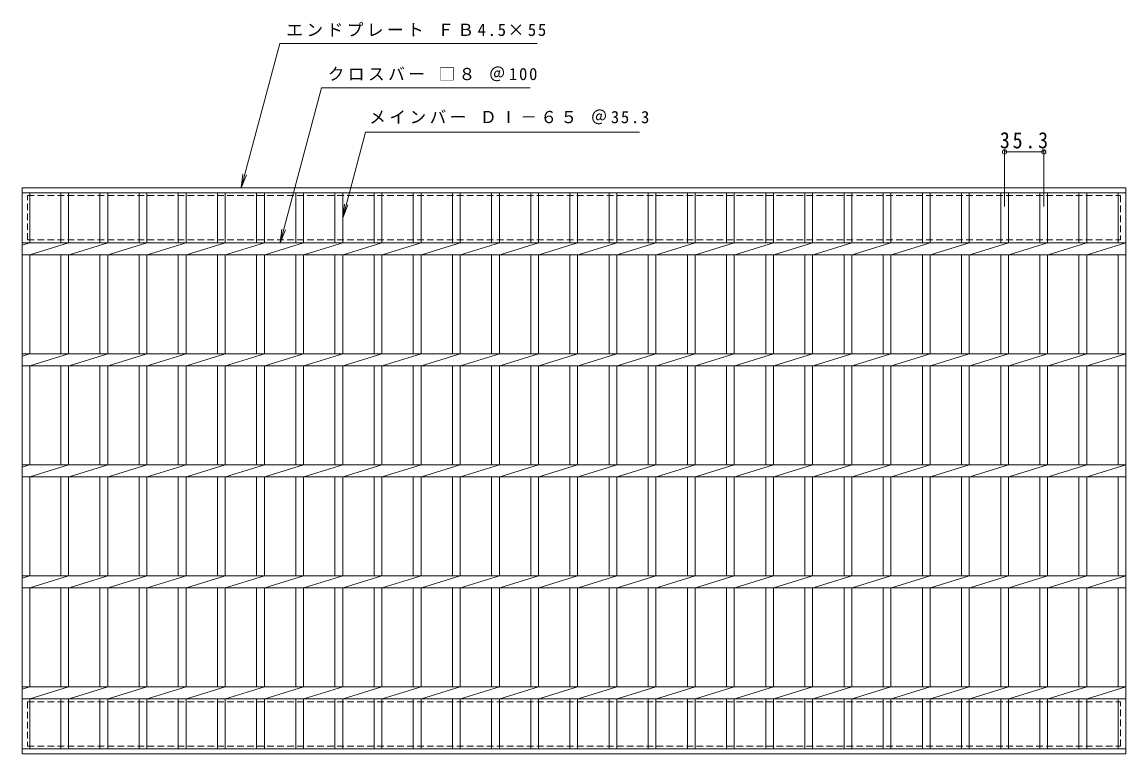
# Model space of a CAD drawing. Units: millimetres, scale not verified. Extents: x -796 to 809, y -686 to 651.
# Drawn here: x -794 to 201, y -8 to 651 of the extents above; entities that cross this region are included whole.
import ezdxf

# ---------------------------------------------------------------- set-up
doc = ezdxf.new("R2010")
doc.units = ezdxf.units.MM
doc.header["$LTSCALE"] = 5
doc.header["$PDMODE"] = 32
doc.header["$PDSIZE"] = 4
doc.linetypes.add('DASHED1', pattern=[1.8, 1.2, -0.6])
for name, color, linetype, lineweight in [('B-1', 2, 'Continuous', 9), ('B-2', 3, 'Continuous', 9), ('B-4', 7, 'Continuous', 9)]:
    doc.layers.add(name, color=color, linetype=linetype, lineweight=lineweight)
doc.styles.add('ＭＳ ゴシック', font='')
doc.styles.get('ＭＳ ゴシック').set_extended_font_data('MS Gothic')

msp = doc.modelspace()

# ---------------------------------------------------------------- linework, layer by layer
at = {"layer": 'B-1', "linetype": 'DASHED1'}
for p, q in [((-788.812, 454.807), (-788.812, 494.807)), ((-788.812, 454.807), (196.188, 454.807)), ((-788.812, 38.807), (-788.812, -1.193)), ((-788.812, 38.807), (196.188, 38.807))]:
    msp.add_line(p, q, dxfattribs=at)
for points in [[(-788.812, 494.807), (196.188, 494.807), (196.188, 454.807)], [(-788.812, -1.193), (196.188, -1.193), (196.188, 38.807)]]:
    msp.add_lwpolyline(points, dxfattribs=at)
at = {"layer": 'B-2'}
for p, q in [((-793.812, -8.193), (-793.812, 501.807)), ((-793.812, 501.807), (201.188, 501.807)), ((201.188, 501.807), (201.188, -8.193)), ((-793.812, 497.307), (201.188, 497.307)), ((-786.812, 452.307), (-786.812, 497.307)), ((-758.912, 497.307), (-758.912, 452.307)), ((-751.912, 497.307), (-751.912, 452.307)), ((-723.612, 497.307), (-723.612, 452.307)), ((-716.612, 497.307), (-716.612, 452.307)), ((-688.312, 497.307), (-688.312, 452.307)), ((-681.312, 497.307), (-681.312, 452.307)), ((-653.012, 497.307), (-653.012, 452.307)), ((-646.012, 497.307), (-646.012, 452.307)), ((-617.712, 497.307), (-617.712, 452.307)), ((-610.712, 497.307), (-610.712, 452.307)), ((-582.412, 497.307), (-582.412, 452.307)), ((-575.412, 497.307), (-575.412, 452.307)), ((-547.112, 497.307), (-547.112, 452.307)), ((-540.112, 497.307), (-540.112, 452.307)), ((-511.812, 497.307), (-511.812, 452.307)), ((-504.812, 497.307), (-504.812, 452.307)), ((-476.512, 497.307), (-476.512, 452.307)), ((-469.512, 497.307), (-469.512, 452.307)), ((-441.212, 497.307), (-441.212, 452.307)), ((-434.212, 497.307), (-434.212, 452.307)), ((-405.912, 497.307), (-405.912, 452.307)), ((-398.912, 497.307), (-398.912, 452.307)), ((-370.612, 497.307), (-370.612, 452.307)), ((-363.612, 497.307), (-363.612, 452.307)), ((-335.312, 497.307), (-335.312, 452.307)), ((-328.312, 497.307), (-328.312, 452.307)), ((-300.012, 497.307), (-300.012, 452.307)), ((-293.012, 497.307), (-293.012, 452.307)), ((-264.712, 497.307), (-264.712, 452.307)), ((-257.712, 497.307), (-257.712, 452.307)), ((-229.412, 497.307), (-229.412, 452.307)), ((-222.412, 497.307), (-222.412, 452.307)), ((-194.112, 497.307), (-194.112, 452.307)), ((-187.111, 497.307), (-187.111, 452.307)), ((-158.811, 497.307), (-158.811, 452.307)), ((-151.811, 497.307), (-151.811, 452.307)), ((-123.511, 497.307), (-123.511, 452.307)), ((-116.511, 497.307), (-116.511, 452.307)), ((-88.211, 497.307), (-88.211, 452.307)), ((-81.211, 497.307), (-81.211, 452.307)), ((-52.911, 497.307), (-52.911, 452.307)), ((-45.911, 497.307), (-45.911, 452.307)), ((-17.611, 497.307), (-17.611, 452.307)), ((-10.611, 497.307), (-10.611, 452.307)), ((17.689, 497.307), (17.689, 452.307)), ((24.689, 497.307), (24.689, 452.307)), ((52.989, 497.307), (52.989, 452.307)), ((59.99, 497.307), (59.99, 452.307)), ((88.289, 497.307), (88.289, 452.307)), ((95.29, 497.307), (95.29, 452.307)), ((123.59, 497.307), (123.59, 452.307)), ((130.59, 497.307), (130.59, 452.307)), ((158.89, 497.307), (158.89, 452.307)), ((165.89, 497.307), (165.89, 452.307)), ((194.188, 497.307), (194.188, 452.307)), ((-793.812, 450.227), (-787.212, 452.307)), ((-793.812, 452.307), (201.188, 452.307)), ((-786.812, 441.307), (-751.912, 452.307)), ((-751.512, 441.307), (-716.612, 452.307)), ((-716.212, 441.307), (-681.312, 452.307)), ((-680.912, 441.307), (-646.012, 452.307)), ((-645.612, 441.307), (-610.712, 452.307)), ((-610.312, 441.307), (-575.412, 452.307)), ((-575.012, 441.307), (-540.112, 452.307)), ((-539.712, 441.307), (-504.812, 452.307)), ((-504.412, 441.307), (-469.512, 452.307)), ((-469.112, 441.307), (-434.212, 452.307)), ((-433.812, 441.307), (-398.912, 452.307)), ((-398.512, 441.307), (-363.612, 452.307)), ((-363.212, 441.307), (-328.312, 452.307)), ((-327.912, 441.307), (-293.012, 452.307)), ((-292.612, 441.307), (-257.712, 452.307)), ((-257.312, 441.307), (-222.412, 452.307)), ((-222.011, 441.307), (-187.112, 452.307)), ((-186.711, 441.307), (-151.811, 452.307)), ((-151.411, 441.307), (-116.511, 452.307)), ((-116.111, 441.307), (-81.211, 452.307)), ((-80.811, 441.307), (-45.911, 452.307)), ((-45.511, 441.307), (-10.611, 452.307)), ((-10.211, 441.307), (24.689, 452.307)), ((25.089, 441.307), (59.989, 452.307)), ((60.39, 441.307), (95.29, 452.307)), ((95.69, 441.307), (130.59, 452.307)), ((130.99, 441.307), (165.89, 452.307)), ((166.29, 441.307), (201.19, 452.307)), ((-793.812, 441.307), (201.188, 441.307)), ((-786.812, 352.306), (-786.812, 441.307)), ((-758.912, 441.307), (-758.912, 352.306)), ((-751.912, 441.307), (-751.912, 352.306)), ((-723.612, 441.307), (-723.612, 352.306)), ((-716.612, 441.307), (-716.612, 352.306)), ((-688.312, 441.307), (-688.312, 352.306)), ((-681.312, 441.307), (-681.312, 352.306)), ((-653.012, 441.307), (-653.012, 352.306)), ((-646.012, 441.307), (-646.012, 352.306)), ((-617.712, 441.307), (-617.712, 352.306)), ((-610.712, 441.307), (-610.712, 352.306)), ((-582.412, 441.307), (-582.412, 352.306)), ((-575.412, 441.307), (-575.412, 352.306)), ((-547.112, 441.307), (-547.112, 352.306)), ((-540.112, 441.307), (-540.112, 352.306)), ((-511.812, 441.307), (-511.812, 352.306)), ((-504.812, 441.307), (-504.812, 352.306)), ((-476.512, 441.307), (-476.512, 352.306)), ((-469.512, 441.307), (-469.512, 352.306)), ((-441.212, 441.307), (-441.212, 352.306)), ((-434.212, 441.307), (-434.212, 352.306)), ((-405.912, 441.307), (-405.912, 352.306)), ((-398.912, 441.307), (-398.912, 352.306)), ((-370.612, 441.307), (-370.612, 352.306)), ((-363.612, 441.307), (-363.612, 352.306)), ((-335.312, 441.307), (-335.312, 352.306)), ((-328.312, 441.307), (-328.312, 352.306)), ((-300.012, 441.307), (-300.012, 352.306)), ((-293.012, 441.307), (-293.012, 352.306)), ((-264.712, 441.307), (-264.712, 352.306)), ((-257.712, 441.307), (-257.712, 352.306)), ((-229.412, 441.307), (-229.412, 352.306)), ((-222.412, 441.307), (-222.412, 352.306)), ((-194.112, 441.307), (-194.112, 352.306)), ((-187.111, 441.307), (-187.111, 352.306)), ((-158.811, 441.307), (-158.811, 352.306)), ((-151.811, 441.307), (-151.811, 352.306)), ((-123.511, 441.307), (-123.511, 352.306)), ((-116.511, 441.307), (-116.511, 352.306)), ((-88.211, 441.307), (-88.211, 352.306)), ((-81.211, 441.307), (-81.211, 352.306)), ((-52.911, 441.307), (-52.911, 352.306)), ((-45.911, 441.307), (-45.911, 352.306)), ((-17.611, 441.307), (-17.611, 352.306)), ((-10.611, 441.307), (-10.611, 352.306)), ((17.689, 441.307), (17.689, 352.306)), ((24.689, 441.307), (24.689, 352.306)), ((52.989, 441.307), (52.989, 352.306)), ((59.99, 441.307), (59.99, 352.306)), ((88.289, 441.307), (88.289, 352.306)), ((95.29, 441.307), (95.29, 352.306)), ((123.59, 441.307), (123.59, 352.306)), ((130.59, 441.307), (130.59, 352.306)), ((158.89, 441.307), (158.89, 352.306)), ((165.89, 441.307), (165.89, 352.306)), ((194.188, 441.307), (194.188, 352.306)), ((-793.812, 350.227), (-787.212, 352.307)), ((-793.812, 352.307), (201.188, 352.307)), ((-786.812, 341.307), (-751.912, 352.307)), ((-751.512, 341.307), (-716.612, 352.307)), ((-716.212, 341.307), (-681.312, 352.307)), ((-680.912, 341.307), (-646.012, 352.307)), ((-645.612, 341.307), (-610.712, 352.307)), ((-610.312, 341.307), (-575.412, 352.307)), ((-575.012, 341.307), (-540.112, 352.307)), ((-539.712, 341.307), (-504.812, 352.307)), ((-504.412, 341.307), (-469.512, 352.307)), ((-469.112, 341.307), (-434.212, 352.307)), ((-433.812, 341.307), (-398.912, 352.307)), ((-398.512, 341.307), (-363.612, 352.307)), ((-363.212, 341.307), (-328.312, 352.307)), ((-327.912, 341.307), (-293.012, 352.307)), ((-292.612, 341.307), (-257.712, 352.307)), ((-257.312, 341.307), (-222.412, 352.307)), ((-222.011, 341.307), (-187.112, 352.307)), ((-186.711, 341.307), (-151.811, 352.307)), ((-151.411, 341.307), (-116.511, 352.307)), ((-116.111, 341.307), (-81.211, 352.307)), ((-80.811, 341.307), (-45.911, 352.307)), ((-45.511, 341.307), (-10.611, 352.307)), ((-10.211, 341.307), (24.689, 352.307)), ((25.089, 341.307), (59.989, 352.307)), ((60.39, 341.307), (95.29, 352.307)), ((95.69, 341.307), (130.59, 352.307)), ((130.99, 341.307), (165.89, 352.307)), ((166.29, 341.307), (201.19, 352.307)), ((-793.812, 341.307), (201.188, 341.307)), ((-786.812, 252.306), (-786.812, 341.307)), ((-758.912, 341.307), (-758.912, 252.306)), ((-751.912, 341.307), (-751.912, 252.306)), ((-723.612, 341.307), (-723.612, 252.306)), ((-716.612, 341.307), (-716.612, 252.306)), ((-688.312, 341.307), (-688.312, 252.306)), ((-681.312, 341.307), (-681.312, 252.306)), ((-653.012, 341.307), (-653.012, 252.306)), ((-646.012, 341.307), (-646.012, 252.306)), ((-617.712, 341.307), (-617.712, 252.306)), ((-610.712, 341.307), (-610.712, 252.306)), ((-582.412, 341.307), (-582.412, 252.306)), ((-575.412, 341.307), (-575.412, 252.306)), ((-547.112, 341.307), (-547.112, 252.306)), ((-540.112, 341.307), (-540.112, 252.306)), ((-511.812, 341.307), (-511.812, 252.306)), ((-504.812, 341.307), (-504.812, 252.306)), ((-476.512, 341.307), (-476.512, 252.306)), ((-469.512, 341.307), (-469.512, 252.306)), ((-441.212, 341.307), (-441.212, 252.306)), ((-434.212, 341.307), (-434.212, 252.306)), ((-405.912, 341.307), (-405.912, 252.306)), ((-398.912, 341.307), (-398.912, 252.306)), ((-370.612, 341.307), (-370.612, 252.306)), ((-363.612, 341.307), (-363.612, 252.306)), ((-335.312, 341.307), (-335.312, 252.306)), ((-328.312, 341.307), (-328.312, 252.306)), ((-300.012, 341.307), (-300.012, 252.306)), ((-293.012, 341.307), (-293.012, 252.306)), ((-264.712, 341.307), (-264.712, 252.306)), ((-257.712, 341.307), (-257.712, 252.306)), ((-229.412, 341.307), (-229.412, 252.306)), ((-222.412, 341.307), (-222.412, 252.306)), ((-194.112, 341.307), (-194.112, 252.306)), ((-187.111, 341.307), (-187.111, 252.306)), ((-158.811, 341.307), (-158.811, 252.306)), ((-151.811, 341.307), (-151.811, 252.306)), ((-123.511, 341.307), (-123.511, 252.306)), ((-116.511, 341.307), (-116.511, 252.306)), ((-88.211, 341.307), (-88.211, 252.306)), ((-81.211, 341.307), (-81.211, 252.306)), ((-52.911, 341.307), (-52.911, 252.306)), ((-45.911, 341.307), (-45.911, 252.306)), ((-17.611, 341.307), (-17.611, 252.306)), ((-10.611, 341.307), (-10.611, 252.306)), ((17.689, 341.307), (17.689, 252.306)), ((24.689, 341.307), (24.689, 252.306)), ((52.989, 341.307), (52.989, 252.306)), ((59.99, 341.307), (59.99, 252.306)), ((88.289, 341.307), (88.289, 252.306)), ((95.29, 341.307), (95.29, 252.306)), ((123.59, 341.307), (123.59, 252.306)), ((130.59, 341.307), (130.59, 252.306)), ((158.89, 341.307), (158.89, 252.306)), ((165.89, 341.307), (165.89, 252.306)), ((194.188, 341.307), (194.188, 252.306)), ((-793.812, 250.227), (-787.212, 252.307)), ((-793.812, 252.307), (201.188, 252.307)), ((-786.812, 241.307), (-751.912, 252.307)), ((-751.512, 241.307), (-716.612, 252.307)), ((-716.212, 241.307), (-681.312, 252.307)), ((-680.912, 241.307), (-646.012, 252.307)), ((-645.612, 241.307), (-610.712, 252.307)), ((-610.312, 241.307), (-575.412, 252.307)), ((-575.012, 241.307), (-540.112, 252.307)), ((-539.712, 241.307), (-504.812, 252.307)), ((-504.412, 241.307), (-469.512, 252.307)), ((-469.112, 241.307), (-434.212, 252.307)), ((-433.812, 241.307), (-398.912, 252.307)), ((-398.512, 241.307), (-363.612, 252.307)), ((-363.212, 241.307), (-328.312, 252.307)), ((-327.912, 241.307), (-293.012, 252.307)), ((-292.612, 241.307), (-257.712, 252.307)), ((-257.312, 241.307), (-222.412, 252.307)), ((-222.011, 241.307), (-187.112, 252.307)), ((-186.711, 241.307), (-151.811, 252.307)), ((-151.411, 241.307), (-116.511, 252.307)), ((-116.111, 241.307), (-81.211, 252.307)), ((-80.811, 241.307), (-45.911, 252.307)), ((-45.511, 241.307), (-10.611, 252.307)), ((-10.211, 241.307), (24.689, 252.307)), ((25.089, 241.307), (59.989, 252.307)), ((60.39, 241.307), (95.29, 252.307)), ((95.69, 241.307), (130.59, 252.307)), ((130.99, 241.307), (165.89, 252.307)), ((166.29, 241.307), (201.19, 252.307)), ((-793.812, 241.307), (201.188, 241.307)), ((-786.812, 152.307), (-786.812, 241.307)), ((-758.912, 241.307), (-758.912, 152.307)), ((-751.912, 241.307), (-751.912, 152.307)), ((-723.612, 241.307), (-723.612, 152.307)), ((-716.612, 241.307), (-716.612, 152.307)), ((-688.312, 241.307), (-688.312, 152.307)), ((-681.312, 241.307), (-681.312, 152.307)), ((-653.012, 241.307), (-653.012, 152.307)), ((-646.012, 241.307), (-646.012, 152.307)), ((-617.712, 241.307), (-617.712, 152.307)), ((-610.712, 241.307), (-610.712, 152.307)), ((-582.412, 241.307), (-582.412, 152.307)), ((-575.412, 241.307), (-575.412, 152.307)), ((-547.112, 241.307), (-547.112, 152.307)), ((-540.112, 241.307), (-540.112, 152.307)), ((-511.812, 241.307), (-511.812, 152.307)), ((-504.812, 241.307), (-504.812, 152.307)), ((-476.512, 241.307), (-476.512, 152.307)), ((-469.512, 241.307), (-469.512, 152.307)), ((-441.212, 241.307), (-441.212, 152.307)), ((-434.212, 241.307), (-434.212, 152.307)), ((-405.912, 241.307), (-405.912, 152.307)), ((-398.912, 241.307), (-398.912, 152.307)), ((-370.612, 241.307), (-370.612, 152.307)), ((-363.612, 241.307), (-363.612, 152.307)), ((-335.312, 241.307), (-335.312, 152.307)), ((-328.312, 241.307), (-328.312, 152.307)), ((-300.012, 241.307), (-300.012, 152.307)), ((-293.012, 241.307), (-293.012, 152.307)), ((-264.712, 241.307), (-264.712, 152.307)), ((-257.712, 241.307), (-257.712, 152.307)), ((-229.412, 241.307), (-229.412, 152.307)), ((-222.412, 241.307), (-222.412, 152.307)), ((-194.112, 241.307), (-194.112, 152.307)), ((-187.111, 241.307), (-187.111, 152.307)), ((-158.811, 241.307), (-158.811, 152.307)), ((-151.811, 241.307), (-151.811, 152.307)), ((-123.511, 241.307), (-123.511, 152.307)), ((-116.511, 241.307), (-116.511, 152.307)), ((-88.211, 241.307), (-88.211, 152.307)), ((-81.211, 241.307), (-81.211, 152.307)), ((-52.911, 241.307), (-52.911, 152.307)), ((-45.911, 241.307), (-45.911, 152.307)), ((-17.611, 241.307), (-17.611, 152.307)), ((-10.611, 241.307), (-10.611, 152.307)), ((17.689, 241.307), (17.689, 152.307)), ((24.689, 241.307), (24.689, 152.307)), ((52.989, 241.307), (52.989, 152.307)), ((59.99, 241.307), (59.99, 152.307)), ((88.289, 241.307), (88.289, 152.307)), ((95.29, 241.307), (95.29, 152.307)), ((123.59, 241.307), (123.59, 152.307)), ((130.59, 241.307), (130.59, 152.307)), ((158.89, 241.307), (158.89, 152.307)), ((165.89, 241.307), (165.89, 152.307)), ((194.188, 241.307), (194.188, 152.307)), ((-793.812, 150.227), (-787.212, 152.307)), ((-793.812, 152.307), (201.188, 152.307)), ((-786.812, 141.307), (-751.912, 152.307)), ((-751.512, 141.307), (-716.612, 152.307)), ((-716.212, 141.307), (-681.312, 152.307)), ((-680.912, 141.307), (-646.012, 152.307)), ((-645.612, 141.307), (-610.712, 152.307)), ((-610.312, 141.307), (-575.412, 152.307)), ((-575.012, 141.307), (-540.112, 152.307)), ((-539.712, 141.307), (-504.812, 152.307)), ((-504.412, 141.307), (-469.512, 152.307)), ((-469.112, 141.307), (-434.212, 152.307)), ((-433.812, 141.307), (-398.912, 152.307)), ((-398.512, 141.307), (-363.612, 152.307)), ((-363.212, 141.307), (-328.312, 152.307)), ((-327.912, 141.307), (-293.012, 152.307)), ((-292.612, 141.307), (-257.712, 152.307)), ((-257.312, 141.307), (-222.412, 152.307)), ((-222.011, 141.307), (-187.112, 152.307)), ((-186.711, 141.307), (-151.811, 152.307)), ((-151.411, 141.307), (-116.511, 152.307)), ((-116.111, 141.307), (-81.211, 152.307)), ((-80.811, 141.307), (-45.911, 152.307)), ((-45.511, 141.307), (-10.611, 152.307)), ((-10.211, 141.307), (24.689, 152.307)), ((25.089, 141.307), (59.989, 152.307)), ((60.39, 141.307), (95.29, 152.307)), ((95.69, 141.307), (130.59, 152.307)), ((130.99, 141.307), (165.89, 152.307)), ((166.29, 141.307), (201.19, 152.307)), ((-793.812, 141.307), (201.188, 141.307)), ((-786.812, 52.306), (-786.812, 141.307)), ((-758.912, 141.307), (-758.912, 52.306)), ((-751.912, 141.307), (-751.912, 52.306)), ((-723.612, 141.307), (-723.612, 52.306)), ((-716.612, 141.307), (-716.612, 52.306)), ((-688.312, 141.307), (-688.312, 52.306)), ((-681.312, 141.307), (-681.312, 52.306)), ((-653.012, 141.307), (-653.012, 52.306)), ((-646.012, 141.307), (-646.012, 52.306)), ((-617.712, 141.307), (-617.712, 52.306)), ((-610.712, 141.307), (-610.712, 52.306)), ((-582.412, 141.307), (-582.412, 52.306)), ((-575.412, 141.307), (-575.412, 52.306)), ((-547.112, 141.307), (-547.112, 52.306)), ((-540.112, 141.307), (-540.112, 52.306)), ((-511.812, 141.307), (-511.812, 52.306)), ((-504.812, 141.307), (-504.812, 52.306)), ((-476.512, 141.307), (-476.512, 52.306)), ((-469.512, 141.307), (-469.512, 52.306)), ((-441.212, 141.307), (-441.212, 52.306)), ((-434.212, 141.307), (-434.212, 52.306)), ((-405.912, 141.307), (-405.912, 52.306)), ((-398.912, 141.307), (-398.912, 52.306)), ((-370.612, 141.307), (-370.612, 52.306)), ((-363.612, 141.307), (-363.612, 52.306)), ((-335.312, 141.307), (-335.312, 52.306)), ((-328.312, 141.307), (-328.312, 52.306)), ((-300.012, 141.307), (-300.012, 52.306)), ((-293.012, 141.307), (-293.012, 52.306)), ((-264.712, 141.307), (-264.712, 52.306)), ((-257.712, 141.307), (-257.712, 52.306)), ((-229.412, 141.307), (-229.412, 52.306)), ((-222.412, 141.307), (-222.412, 52.306)), ((-194.112, 141.307), (-194.112, 52.306)), ((-187.111, 141.307), (-187.111, 52.306)), ((-158.811, 141.307), (-158.811, 52.306)), ((-151.811, 141.307), (-151.811, 52.306)), ((-123.511, 141.307), (-123.511, 52.306)), ((-116.511, 141.307), (-116.511, 52.306)), ((-88.211, 141.307), (-88.211, 52.306)), ((-81.211, 141.307), (-81.211, 52.306)), ((-52.911, 141.307), (-52.911, 52.306)), ((-45.911, 141.307), (-45.911, 52.306)), ((-17.611, 141.307), (-17.611, 52.306)), ((-10.611, 141.307), (-10.611, 52.306)), ((17.689, 141.307), (17.689, 52.306)), ((24.689, 141.307), (24.689, 52.306)), ((52.989, 141.307), (52.989, 52.306)), ((59.99, 141.307), (59.99, 52.306)), ((88.289, 141.307), (88.289, 52.306)), ((95.29, 141.307), (95.29, 52.306)), ((123.59, 141.307), (123.59, 52.306)), ((130.59, 141.307), (130.59, 52.306)), ((158.89, 141.307), (158.89, 52.306)), ((165.89, 141.307), (165.89, 52.306)), ((194.188, 141.307), (194.188, 52.306)), ((-793.812, 50.227), (-787.212, 52.307)), ((-793.812, 52.306), (201.188, 52.306)), ((-786.812, 41.307), (-751.912, 52.307)), ((-751.512, 41.307), (-716.612, 52.307)), ((-716.212, 41.307), (-681.312, 52.307)), ((-680.912, 41.307), (-646.012, 52.307)), ((-645.612, 41.307), (-610.712, 52.307)), ((-610.312, 41.307), (-575.412, 52.307)), ((-575.012, 41.307), (-540.112, 52.307)), ((-539.712, 41.307), (-504.812, 52.307)), ((-504.412, 41.307), (-469.512, 52.307)), ((-469.112, 41.307), (-434.212, 52.307)), ((-433.812, 41.307), (-398.912, 52.307)), ((-398.512, 41.307), (-363.612, 52.307)), ((-363.212, 41.307), (-328.312, 52.307)), ((-327.912, 41.307), (-293.012, 52.307)), ((-292.612, 41.307), (-257.712, 52.307)), ((-257.312, 41.307), (-222.412, 52.307)), ((-222.011, 41.307), (-187.112, 52.307)), ((-186.711, 41.307), (-151.811, 52.307)), ((-151.411, 41.307), (-116.511, 52.307)), ((-116.111, 41.307), (-81.211, 52.307)), ((-80.811, 41.307), (-45.911, 52.307)), ((-45.511, 41.307), (-10.611, 52.307)), ((-10.211, 41.307), (24.689, 52.307)), ((25.089, 41.307), (59.989, 52.307)), ((60.39, 41.307), (95.29, 52.307)), ((95.69, 41.307), (130.59, 52.307)), ((130.99, 41.307), (165.89, 52.307)), ((166.29, 41.307), (201.19, 52.307)), ((-793.812, 41.307), (201.188, 41.307)), ((-786.812, -3.693), (-786.812, 41.307)), ((-758.912, 41.307), (-758.912, -3.693)), ((-751.912, 41.307), (-751.912, -3.693)), ((-723.612, 41.307), (-723.612, -3.693)), ((-716.612, 41.307), (-716.612, -3.693)), ((-688.312, 41.307), (-688.312, -3.693)), ((-681.312, 41.307), (-681.312, -3.693)), ((-653.012, 41.307), (-653.012, -3.693)), ((-646.012, 41.307), (-646.012, -3.693)), ((-617.712, 41.307), (-617.712, -3.693)), ((-610.712, 41.307), (-610.712, -3.693)), ((-582.412, 41.307), (-582.412, -3.693)), ((-575.412, 41.307), (-575.412, -3.693)), ((-547.112, 41.307), (-547.112, -3.693)), ((-540.112, 41.307), (-540.112, -3.693)), ((-511.812, 41.307), (-511.812, -3.693)), ((-504.812, 41.307), (-504.812, -3.693)), ((-476.512, 41.307), (-476.512, -3.693)), ((-469.512, 41.307), (-469.512, -3.693)), ((-441.212, 41.307), (-441.212, -3.693)), ((-434.212, 41.307), (-434.212, -3.693)), ((-405.912, 41.307), (-405.912, -3.693)), ((-398.912, 41.307), (-398.912, -3.693)), ((-370.612, 41.307), (-370.612, -3.693)), ((-363.612, 41.307), (-363.612, -3.693)), ((-335.312, 41.307), (-335.312, -3.693)), ((-328.312, 41.307), (-328.312, -3.693)), ((-300.012, 41.307), (-300.012, -3.693)), ((-293.012, 41.307), (-293.012, -3.693)), ((-264.712, 41.307), (-264.712, -3.693)), ((-257.712, 41.307), (-257.712, -3.693)), ((-229.412, 41.307), (-229.412, -3.693)), ((-222.412, 41.307), (-222.412, -3.693)), ((-194.112, 41.307), (-194.112, -3.693)), ((-187.111, 41.307), (-187.111, -3.693)), ((-158.811, 41.307), (-158.811, -3.693)), ((-151.811, 41.307), (-151.811, -3.693)), ((-123.511, 41.307), (-123.511, -3.693)), ((-116.511, 41.307), (-116.511, -3.693)), ((-88.211, 41.307), (-88.211, -3.693)), ((-81.211, 41.307), (-81.211, -3.693)), ((-52.911, 41.307), (-52.911, -3.693)), ((-45.911, 41.307), (-45.911, -3.693)), ((-17.611, 41.307), (-17.611, -3.693)), ((-10.611, 41.307), (-10.611, -3.693)), ((17.689, 41.307), (17.689, -3.693)), ((24.689, 41.307), (24.689, -3.693)), ((52.989, 41.307), (52.989, -3.693)), ((59.99, 41.307), (59.99, -3.693)), ((88.289, 41.307), (88.289, -3.693)), ((95.29, 41.307), (95.29, -3.693)), ((123.59, 41.307), (123.59, -3.693)), ((130.59, 41.307), (130.59, -3.693)), ((158.89, 41.307), (158.89, -3.693)), ((165.89, 41.307), (165.89, -3.693)), ((194.188, 41.307), (194.188, -3.693)), ((201.188, -3.693), (-793.812, -3.693)), ((201.188, -8.193), (-793.812, -8.193))]:
    msp.add_line(p, q, dxfattribs=at)
at = {"layer": 'B-4'}
for p, q in [((-596.336, 501.807), (-561.502, 631.807)), ((-561.502, 631.807), (-329.38, 631.807)), ((-561.262, 452.307), (-523.883, 591.807)), ((-523.883, 591.807), (-335.759, 591.807)), ((-504.812, 474.807), (-484.18, 551.807)), ((-484.18, 551.807), (-237.138, 551.807)), ((91.79, 484.912), (91.79, 535.64)), ((91.79, 534.14), (127.09, 534.14)), ((127.09, 484.912), (127.09, 535.64)), ((-596.336, 501.807), (-594.704, 514.2)), ((-596.336, 501.807), (-591.552, 513.355)), ((-504.812, 474.807), (-503.18, 487.2)), ((-504.812, 474.807), (-500.028, 486.355)), ((-561.262, 452.307), (-559.63, 464.7)), ((-561.262, 452.307), (-556.478, 463.855))]:
    msp.add_line(p, q, dxfattribs=at)
for p in [(91.79, 534.14), (127.09, 534.14)]:
    msp.add_point(p, dxfattribs=at)

# ---------------------------------------------------------------- texts
at = {"layer": 'B-4', "char_height": 11, "attachment_point": 7, "style": 'ＭＳ ゴシック'}
for s, insert in [('\\T1.21;エンドプレート\\~ＦＢ4.5×55', (-555.63, 637.999)), ('\\T1.21;クロスバー\\~□８\\~＠100', (-518.259, 597.796)), ('\\T1.21;メインバー\\~ＤⅠ－６５\\~＠35.3', (-480.888, 559.042))]:
    msp.add_mtext(s, dxfattribs=dict(at, insert=insert))
at = {"layer": 'B-4', "color": 2, "insert": (87.565, 537.14), "char_height": 14.66, "attachment_point": 7, "style": 'ＭＳ ゴシック'}
msp.add_mtext('\\T1.28;\\W0.9;35.3', dxfattribs=at)

doc.saveas('drawing.dxf')
